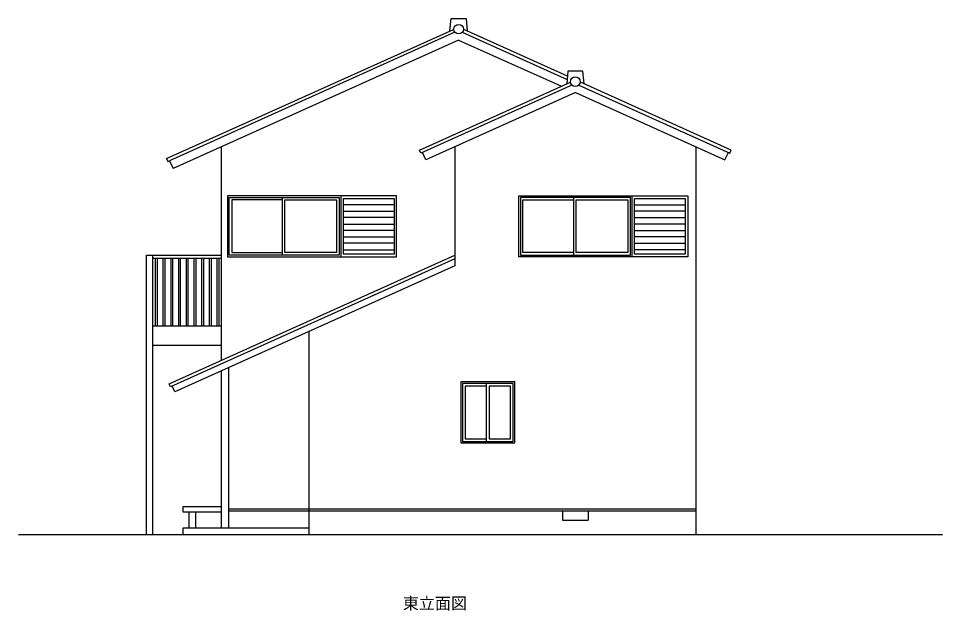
# Model space of a CAD drawing. Units: millimetres at full size, sheet at 1:100; details may follow other scales. Extents: x -23044 to 20228, y -21538 to 15874.
# Drawn here: x 4662 to 19063, y -18515 to -9295 of the extents above; entities that cross this region are included whole.
import ezdxf
from ezdxf.enums import TextEntityAlignment as Align

# ---------------------------------------------------------------- set-up
doc = ezdxf.new("R2010")
doc.units = ezdxf.units.MM
doc.header["$LTSCALE"] = 100
doc.layers.add('0-0', color=7, linetype='Continuous')
doc.styles.add('ＭＳ ゴシック', font='')
doc.styles.get('ＭＳ ゴシック').set_extended_font_data('MS Gothic')

msp = doc.modelspace()

# ---------------------------------------------------------------- linework, layer by layer
at = {"layer": '0-0'}
for p, q in [((11386.8, -9488.9), (11403.4, -9294.6)), ((11403.4, -9294.6), (11640, -9294.6)), ((11640, -9294.6), (11656.6, -9488.9)), ((6967.7, -11477.5), (11442.2, -9464)), ((13216.8, -10191), (11601.2, -9464)), ((11464.2, -9508.8), (7017.4, -11509.9)), ((11521.7, -9630.1), (7072.5, -11632.2)), ((11521.7, -9630.1), (13123.5, -10350.9)), ((11579.1, -9508.8), (13212.3, -10243.7)), ((13223.4, -10113.6), (13206.3, -10313.6)), ((13460, -10113.6), (13223.4, -10113.6)), ((13477.1, -10313.6), (13460, -10113.6)), ((10911.7, -11346.2), (13264.3, -10287.5)), ((13287.8, -10331.8), (10932.2, -11391.8)), ((13395.6, -10331.8), (15751.2, -11391.8)), ((15771.7, -11346.2), (13419.1, -10287.5)), ((13341.7, -10449.1), (11010.6, -11498.1)), ((13341.7, -10449.1), (15672.8, -11498.1)), ((7821.7, -11295.1), (7821.7, -14618.6)), ((10932.2, -11391.8), (10911.7, -11346.2)), ((11461.7, -11295.1), (11461.7, -13145.1)), ((15221.7, -17330.6), (15221.7, -11295.1)), ((15751.2, -11391.8), (15771.7, -11346.2)), ((6971.7, -11475.7), (6992.2, -11521.3)), ((6992.2, -11521.3), (7017.4, -11509.9)), ((7017.4, -11509.9), (7072.5, -11632.2)), ((11010.6, -11498.1), (10957.6, -11380.4)), ((15672.8, -11498.1), (15725.8, -11380.4)), ((8775.4, -12980.6), (8775.4, -12080.6)), ((9685.4, -12055.6), (9685.4, -13005.6)), ((13314.2, -12080.6), (13314.2, -12980.6)), ((14224.2, -13005.6), (14224.2, -12055.6)), ((8775.4, -12120.6), (7985.4, -12120.6)), ((13314.2, -12940.6), (12524.2, -12940.6)), ((6756.7, -17330.6), (6756.7, -12980.6)), ((7821.7, -13030.6), (6756.7, -13030.6)), ((7009.7, -14984), (11461.7, -12980.6)), ((11461.7, -13035.4), (7030.2, -15029.6)), ((11461.7, -13145.1), (7098.6, -15108.5)), ((6756.7, -14080.6), (7821.7, -14080.6)), ((9186.7, -14168.9), (9186.7, -17330.6)), ((6756.7, -14380.6), (7821.7, -14380.6)), ((7821.7, -14783.1), (7821.7, -17230.6)), ((7941.7, -17230.6), (7941.7, -14729.1)), ((7030.2, -15029.6), (7009.7, -14984)), ((7098.6, -15108.5), (7057.6, -15017.3)), ((11956.7, -15880.6), (11956.7, -14980.6)), ((7221.7, -16980.6), (7821.7, -16980.6)), ((7321.7, -17230.6), (7321.7, -16980.6)), ((7421.7, -16980.6), (7421.7, -17230.6)), ((4662.3, -17330.6), (19063.3, -17330.6))]:
    msp.add_line(p, q, dxfattribs=at)
at = {"layer": '0-0', "color": 4}
for p, q in [((10515.4, -12195.6), (9725.4, -12195.6)), ((14264.2, -12195.6), (15054.2, -12195.6)), ((9725.4, -12295.6), (10515.4, -12295.6)), ((15054.2, -12295.6), (14264.2, -12295.6)), ((10515.4, -12395.6), (9725.4, -12395.6)), ((9725.4, -12495.6), (10515.4, -12495.6)), ((14264.2, -12395.6), (15054.2, -12395.6)), ((15054.2, -12495.6), (14264.2, -12495.6)), ((10515.4, -12595.6), (9725.4, -12595.6)), ((14264.2, -12595.6), (15054.2, -12595.6)), ((9725.4, -12695.6), (10515.4, -12695.6)), ((10515.4, -12795.6), (9725.4, -12795.6)), ((15054.2, -12695.6), (14264.2, -12695.6)), ((14264.2, -12795.6), (15054.2, -12795.6)), ((9725.4, -12895.6), (10515.4, -12895.6)), ((15054.2, -12895.6), (14264.2, -12895.6)), ((6794.2, -13030.6), (6794.2, -14080.6)), ((6824.2, -13030.6), (6824.2, -14080.6)), ((6914.2, -13030.6), (6914.2, -14080.6)), ((6944.2, -13030.6), (6944.2, -14080.6)), ((7034.2, -13030.6), (7034.2, -14080.6)), ((7064.2, -13030.6), (7064.2, -14080.6)), ((7154.2, -13030.6), (7154.2, -14080.6)), ((7184.2, -13030.6), (7184.2, -14080.6)), ((7274.2, -13030.6), (7274.2, -14080.6)), ((7304.2, -13030.6), (7304.2, -14080.6)), ((7394.2, -13030.6), (7394.2, -14080.6)), ((7424.2, -13030.6), (7424.2, -14080.6)), ((7514.2, -13030.6), (7514.2, -14080.6)), ((7544.2, -13030.6), (7544.2, -14080.6)), ((7634.2, -13030.6), (7634.2, -14080.6)), ((7664.2, -13030.6), (7664.2, -14080.6)), ((7754.2, -13030.6), (7754.2, -14080.6)), ((7784.2, -13030.6), (7784.2, -14080.6)), ((7941.7, -16930.6), (15221.7, -16930.6)), ((7941.7, -16960.6), (15221.7, -16960.6)), ((13141.7, -16960.6), (13141.7, -17110.6)), ((13541.7, -16960.6), (13541.7, -17110.6)), ((13141.7, -17110.6), (13541.7, -17110.6))]:
    msp.add_line(p, q, dxfattribs=at)
at = {"layer": '0-0'}
for points in [[(7920.4, -12055.6), (7920.4, -13005.6), (10555.4, -13005.6), (10555.4, -12055.6)], [(7945.4, -12080.6), (9660.4, -12080.6), (9660.4, -12980.6), (7945.4, -12980.6)], [(9725.4, -12965.6), (9725.4, -12095.6), (10515.4, -12095.6), (10515.4, -12965.6)], [(12459.2, -13005.6), (12459.2, -12055.6), (15094.2, -12055.6), (15094.2, -13005.6)], [(12484.2, -12980.6), (14199.2, -12980.6), (14199.2, -12080.6), (12484.2, -12080.6)], [(14264.2, -12095.6), (15054.2, -12095.6), (15054.2, -12965.6), (14264.2, -12965.6)], [(8815.4, -12940.6), (8815.4, -12120.6), (9620.4, -12120.6), (9620.4, -12940.6)], [(13354.2, -12120.6), (14159.2, -12120.6), (14159.2, -12940.6), (13354.2, -12940.6)], [(12396.7, -15905.6), (12396.7, -14955.6), (11556.7, -14955.6), (11556.7, -15905.6)], [(12371.7, -15880.6), (12371.7, -14980.6), (11581.7, -14980.6), (11581.7, -15880.6)], [(11996.7, -15840.6), (12331.7, -15840.6), (12331.7, -15020.6), (11996.7, -15020.6)]]:
    msp.add_lwpolyline(points, close=True, dxfattribs=at)
for points in [[(7985.4, -12120.6), (7985.4, -12940.6), (8775.4, -12940.6)], [(12524.2, -12940.6), (12524.2, -12120.6), (13314.2, -12120.6)], [(6656.7, -17330.6), (6656.7, -12980.6), (7821.7, -12980.6)], [(11956.7, -15020.6), (11621.7, -15020.6), (11621.7, -15840.6), (11956.7, -15840.6)], [(7821.7, -16900.6), (7221.7, -16900.6), (7221.7, -16980.6)], [(9186.7, -17230.6), (7221.7, -17230.6), (7221.7, -17330.6)]]:
    msp.add_lwpolyline(points, dxfattribs=at)
for centre in [(11521.7, -9460.6), (13341.7, -10279.6)]:
    msp.add_circle(centre, 75, dxfattribs=at)

# ---------------------------------------------------------------- texts
at = {"layer": '0-0', "color": 4, "style": 'ＭＳ ゴシック'}
msp.add_text('東立面図', height=183.3, dxfattribs=at).set_placement((10651.8, -18550.1), align=Align.BOTTOM_LEFT)

doc.saveas('drawing.dxf')
